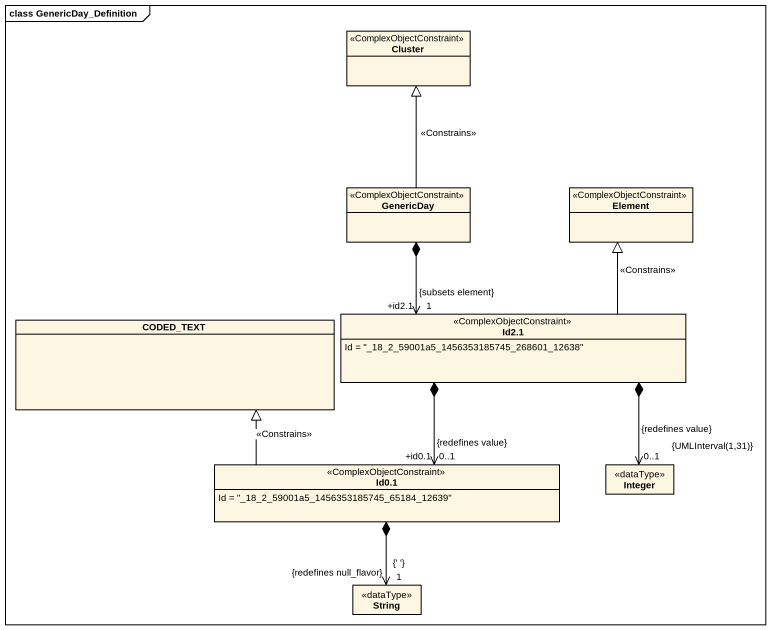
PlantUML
@startuml
mainframe class GenericDay_Definition
hide circle
hide empty members
class Cluster <<ComplexObjectConstraint>>
class GenericDay <<ComplexObjectConstraint>>
class Element <<ComplexObjectConstraint>>
class CODED_TEXT
class "Id2.1" as Id2_1 <<ComplexObjectConstraint>> {
  Id = "_18_2_59001a5_1456353185745_268601_12638"
}
class "Id0.1" as Id0_1 <<ComplexObjectConstraint>> {
  Id = "_18_2_59001a5_1456353185745_65184_12639"
}
class Integer <<dataType>>
class String <<dataType>>
GenericDay -up-|> Cluster : <<Constrains>>
GenericDay *--> "1\n{subsets element}\n+id2.1" Id2_1
Id2_1 -up-|> Element : <<Constrains>>
Id2_1 *--> "+id0.1\n0..1\n{redefines value}" Id0_1
Id2_1 *--> "0..1\n{UMLInterval(1,31)}\n{redefines value}" Integer
Id0_1 -up-|> CODED_TEXT : <<Constrains>>
Id0_1 *--> "1\n{' '}\n{redefines null_flavor}" String
@enduml
